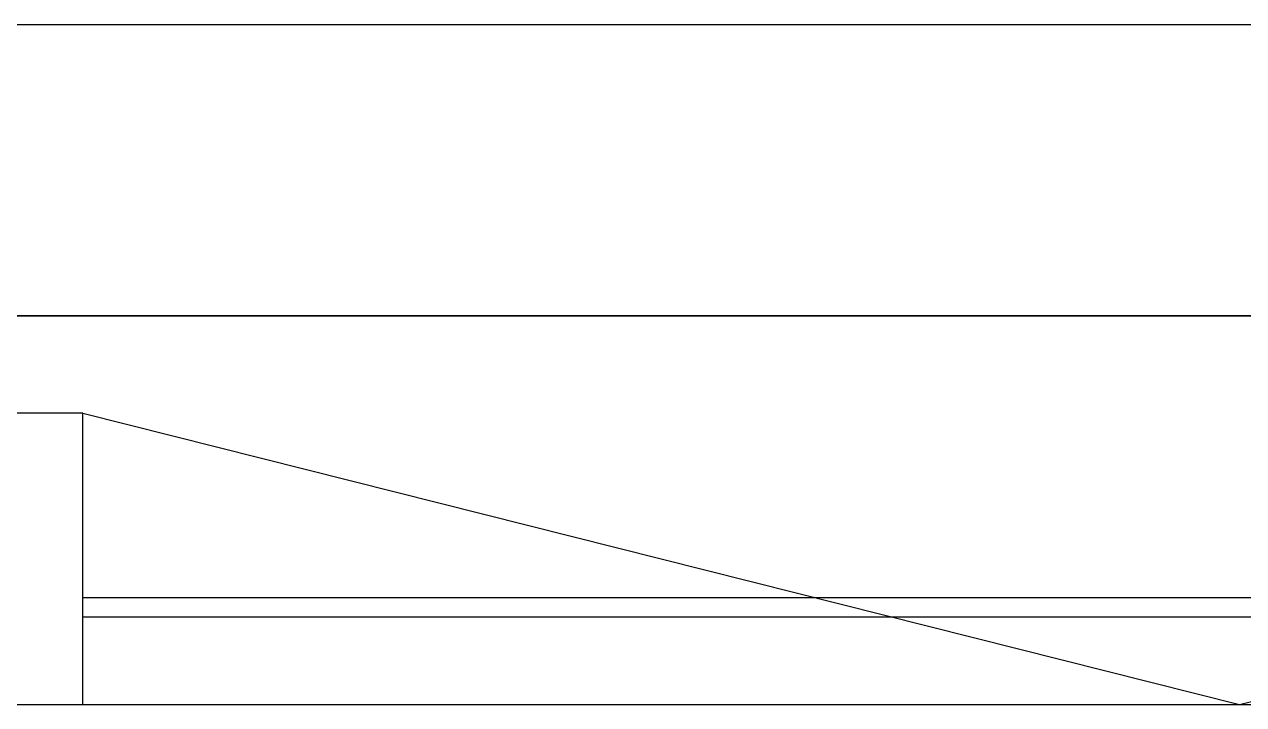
# Model space of a CAD drawing. Extents: x 11477420 to 23072185, y -28506554 to -14238804.
# Drawn here: x 11491816 to 11492443, y -14322729 to -14322379 of the extents above; entities that cross this region are included whole.
import ezdxf

# ---------------------------------------------------------------- set-up
doc = ezdxf.new("R2010")
doc.units = 0
doc.header["$LTSCALE"] = 50
doc.header["$MEASUREMENT"] = 0
doc.layers.get('0').update_dxf_attribs({"linetype": 'CONTINUOUS'})
doc.layers.add('C-WIN', color=4, linetype='CONTINUOUS')
doc.layers.add('가구', color=6, linetype='CONTINUOUS')

# ---------------------------------------------------------------- blocks, each defined once
blk = doc.blocks.new('flooor')
at = {"ltscale": 30}
blk.add_lwpolyline([(11500706.8, -14188346.8), (11501301.8, -14188496.8), (11501896.8, -14188346.8)], dxfattribs=at)
at = {"layer": 'C-WIN', "ltscale": 30}
for p, q in [((11492056.8, -14188296.8), (11509215.38, -14188296.8)), ((11501896.8, -14188441.8), (11500706.8, -14188441.8)), ((11501896.8, -14188451.8), (11500706.8, -14188451.8)), ((11492056.8, -14188496.8), (11509298.22, -14188496.8))]:
    blk.add_line(p, q, dxfattribs=at)
blk.add_lwpolyline([(11500706.8, -14188346.8), (11500646.8, -14188346.8), (11500646.8, -14188496.8), (11500706.8, -14188496.8)], close=True, dxfattribs=at)
blk = doc.blocks.new('flooor2')
at = {"layer": '가구', "color": 8, "ltscale": 30}
for p, q in [((11525738.07, -14283249.45), (11528638.07, -14283249.45)), ((11528638.07, -14283399.45), (11525738.07, -14283399.45))]:
    blk.add_line(p, q, dxfattribs=at)
blk.add_blockref('flooor', (25539.27, -95102.64))

msp = doc.modelspace()

# ---------------------------------------------------------------- block references
msp.add_blockref('flooor2', (-34400, -39129.51))

doc.saveas('drawing.dxf')
